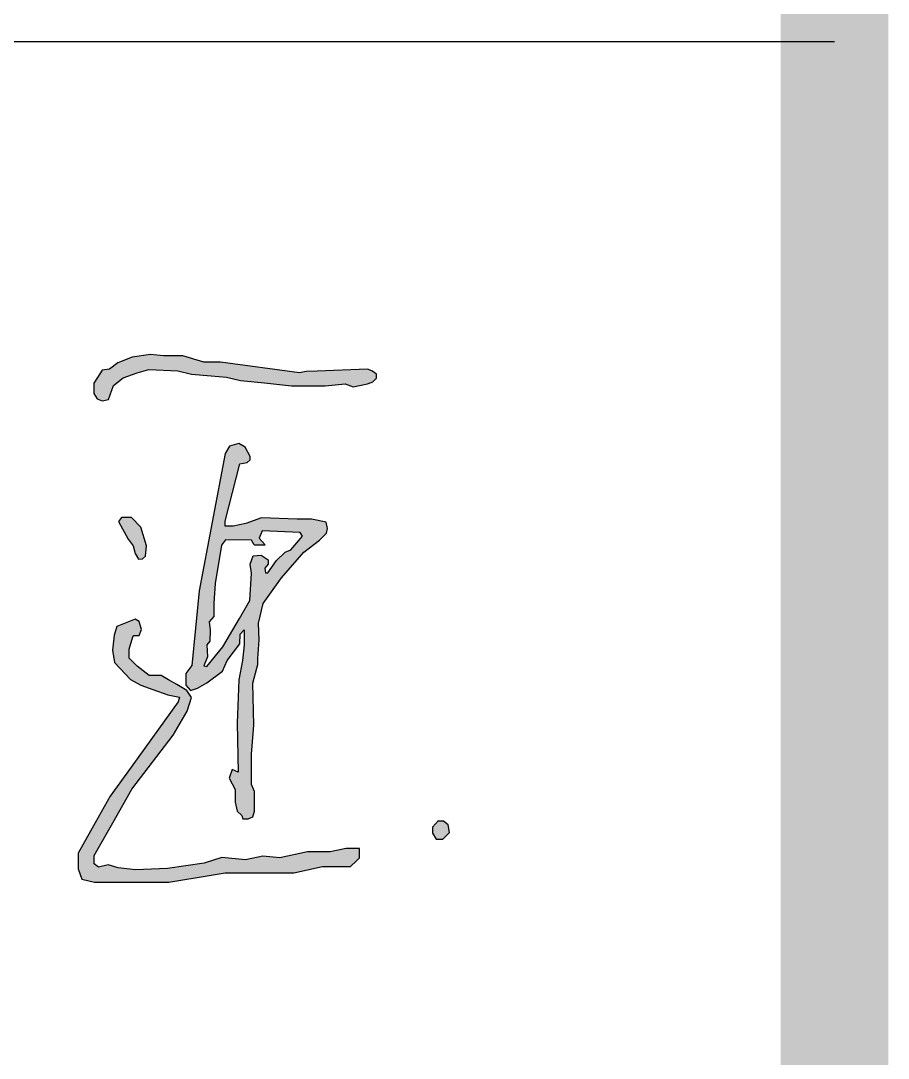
# Model space of a CAD drawing. Extents: x -417156 to 1571408, y 205758 to 1045562.
# Drawn here: x 920841 to 921647, y 1024882 to 1025845 of the extents above; entities that cross this region are included whole.
import ezdxf

# ---------------------------------------------------------------- set-up
doc = ezdxf.new("R2010")
doc.units = 0
doc.header["$LTSCALE"] = 1000
doc.header["$MEASUREMENT"] = 0
doc.layers.get('0').update_dxf_attribs({"linetype": 'CONTINUOUS'})
doc.layers.add('PUB_TITLE', color=4, linetype='CONTINUOUS')
doc.layers.add('TEL_TITLE', color=7, linetype='CONTINUOUS')

msp = doc.modelspace()

# ---------------------------------------------------------------- hatches: boundary and pattern name
h = msp.add_hatch(color=256)
h.paths.add_polyline_path([(920622.32, 1025365.02), (920626.81, 1025371.43), (920624.54, 1025376.68), (920624.59, 1025384.65), (920619.17, 1025389.43), (920613.73, 1025392.96), (920610.2, 1025392.96), (920607.27, 1025387.91), (920607.7, 1025382.38), (920610.49, 1025346.38), (920612.48, 1025338.49), (920611.38, 1025317.44), (920584.36, 1025312.85), (920565.16, 1025308.05), (920543.04, 1025299.48), (920522.06, 1025291.36), (920519.7, 1025287.29), (920521.31, 1025280.95), (920527.57, 1025277.73), (920535.96, 1025273.4), (920544.75, 1025266.19), (920547.81, 1025268.25), (920549.61, 1025274.99), (920541.58, 1025283.36), (920543.95, 1025287.15), (920560.95, 1025293.52), (920581.34, 1025297.97), (920610.33, 1025304.3), (920610.33, 1025262.75), (920608.83, 1025259.99), (920603.53, 1025264.92), (920597.14, 1025264.92), (920582.94, 1025260.55), (920575.67, 1025249.28), (920565.94, 1025234.2), (920563.46, 1025214.77), (920559.71, 1025185.42), (920562.95, 1025169.47), (920575.67, 1025162.08), (920595.34, 1025159.53), (920604.13, 1025163.92), (920597.56, 1025038.76), (920591.6, 1024992.33), (920593.94, 1024986.22), (920595.82, 1024981.3), (920604.44, 1024981.3), (920610.19, 1024992.22), (920611.24, 1025024.37), (920616.01, 1025170.85), (920630.46, 1025179.69), (920671.24, 1025214.85), (920684.73, 1025231.81), (920684.74, 1025235.79), (920678.07, 1025232.58), (920646.54, 1025205.04), (920633.92, 1025195.23), (920618.51, 1025187.76), (920623.22, 1025306.22), (920632.48, 1025307), (920656.82, 1025313.16), (920688.07, 1025321.07), (920700.15, 1025328.15), (920700.15, 1025333.98), (920692.33, 1025340.16), (920679.53, 1025338.35), (920660.36, 1025335.64), (920649.74, 1025335.64), (920643.01, 1025338.41), (920638.86, 1025338.41), (920638.04, 1025335.64), (920639.43, 1025332.63), (920650.33, 1025325.64), (920642.76, 1025322.87), (920625.54, 1025321.83), (920626.21, 1025337.97)])
h.paths.add_polyline_path([(920601.19, 1025251.94), (920605.87, 1025248.9), (920608.31, 1025244.22), (920604.65, 1025235.69), (920604.65, 1025212.73), (920605.87, 1025178.99), (920595.57, 1025174.4), (920592.26, 1025172.99), (920582.32, 1025174.4), (920577.55, 1025177.03), (920576.2, 1025183.63), (920574.39, 1025192.45), (920576.99, 1025209.88), (920581.06, 1025230.81), (920589.19, 1025247.47)], flags=16)
h.paths.add_polyline_path([(920778.8, 1025411.86), (920771.5, 1025416.06), (920759.74, 1025417.59), (920728.94, 1025421.61), (920714.23, 1025423.52), (920707.2, 1025419.85), (920702.73, 1025412.5), (920699.69, 1025403.4), (920699.69, 1025391.74), (920701.28, 1025383.08), (920704.24, 1025376.49), (920709.05, 1025375.69), (920709.05, 1025385.84), (920709.05, 1025394.48), (920712.42, 1025404.36), (920719.33, 1025407.84), (920748.13, 1025404.69), (920768.68, 1025402.45), (920775.75, 1025397.51), (920781.59, 1025397.51), (920785.52, 1025400.77), (920783.84, 1025407.84)])
h.paths.add_polyline_path([(920704.89, 1025273.04), (920710.05, 1025288.28), (920720.14, 1025303.29), (920725.07, 1025315.61), (920721.26, 1025323.39), (920716.23, 1025323.39), (920703.73, 1025309.11), (920694.3, 1025284.14), (920684.09, 1025257.13), (920682.69, 1025234.8), (920684.74, 1025235.79), (920684.73, 1025231.81), (920681.35, 1025227.56), (920681.67, 1025212.54), (920674.5, 1025166.28), (920674.5, 1025156.31), (920669.3, 1025124.23), (920671, 1025118.75), (920674.7, 1025113.07), (920680.39, 1025113.07), (920688.08, 1025119.04), (920686.03, 1025127.79), (920691.52, 1025137.98), (920695.14, 1025154.11), (920697.21, 1025166.13), (920699.1, 1025164.9), (920699.1, 1025161.33), (920699.7, 1025160.2), (920707.44, 1025145.54), (920721.17, 1025132.42), (920732.66, 1025135.05), (920746.85, 1025149.72), (920757.56, 1025178.09), (920761.79, 1025199.73), (920759.12, 1025231.44), (920783.26, 1025250.47), (920804.47, 1025270.74), (920812.38, 1025279.18), (920808.7, 1025281.6), (920786.86, 1025266.73), (920759.93, 1025246.63), (920758.91, 1025250.33), (920748.7, 1025287.36), (920742.55, 1025298.12), (920733.74, 1025302.73), (920724.09, 1025292.95), (920715.56, 1025276.46), (920705.01, 1025250.06), (920702.56, 1025241.18), (920696.83, 1025220.36), (920696.83, 1025211), (920695.13, 1025201.22), (920690.13, 1025169.89), (920688.23, 1025160.77), (920684.8, 1025160.77), (920691.43, 1025196.75), (920695.87, 1025231.85), (920700.18, 1025251.54)])
h.paths.add_polyline_path([(920716.67, 1025263.35), (920722.73, 1025274.7), (920728.4, 1025285.35), (920734.35, 1025286.1), (920741.02, 1025262.8), (920746.09, 1025235.82), (920716.96, 1025214.77), (920704.66, 1025203.69), (920703.83, 1025199), (920703.12, 1025194.98), (920700.13, 1025194.73), (920702.85, 1025213.01), (920705.93, 1025225.73), (920707.64, 1025239.51), (920710.7, 1025252.13)], flags=16)
h.paths.add_polyline_path([(920744.32, 1025218.27), (920746.5, 1025216.83), (920747.18, 1025211.72), (920747.18, 1025193.23), (920744.67, 1025184.89), (920737.93, 1025162.46), (920728.88, 1025149.46), (920724.1, 1025148.08), (920719.28, 1025148.08), (920713.26, 1025161.1), (920708.66, 1025171.08), (920711.13, 1025183.55), (920717.46, 1025194.08), (920730.32, 1025205.66)], flags=16)
h.paths.add_polyline_path([(920960.02, 1025521.32), (920986.85, 1025519.88), (920999.42, 1025516.74), (921017.8, 1025515.17), (921032.09, 1025513.94), (921045.11, 1025510.97), (921067.27, 1025508.68), (921092.47, 1025506.08), (921123.77, 1025506.08), (921142.24, 1025508.03), (921149.63, 1025505.21), (921163.1, 1025508.03), (921167.9, 1025509.78), (921171.44, 1025513.1), (921171.44, 1025516.96), (921167.04, 1025520.07), (921163.18, 1025521.46), (921116.34, 1025519.6), (921106.07, 1025519.2), (921099.91, 1025518.1), (921026.4, 1025527.86), (921010.97, 1025527.86), (920991.54, 1025533.72), (920973.64, 1025533.72), (920961.62, 1025535.08), (920944.41, 1025532.5), (920931.16, 1025527.47), (920923.39, 1025521.39), (920916.65, 1025520.51), (920912.28, 1025513.8), (920908.74, 1025508.5), (920908.74, 1025499.01), (920911.94, 1025494.1), (920916.64, 1025492.02), (920922.52, 1025493.49), (920927.17, 1025506.21), (920936.23, 1025513.31), (920948.96, 1025518.2)])
h.paths.add_polyline_path([(920952.61, 1025374.87), (920943.94, 1025383.87), (920934.59, 1025383.87), (920931.86, 1025380.08), (920940.84, 1025363.65), (920945.37, 1025357.45), (920947.22, 1025350.4), (920950.23, 1025345.15), (920953.96, 1025345.49), (920956.85, 1025348.04), (920957.87, 1025357.55)])
h.paths.add_polyline_path([(921044.48, 1025433.51), (921051.41, 1025434.77), (921054.06, 1025437.19), (921054.2, 1025440.39), (921049.4, 1025449.24), (921043.43, 1025452.41), (921034.96, 1025450.06), (921030.86, 1025443.31), (921006.62, 1025315.82), (920999.96, 1025246.37), (920994.36, 1025239.02), (920994.36, 1025228.24), (920998.77, 1025223.37), (921005.03, 1025225.34), (921013.97, 1025230.21), (921028.47, 1025241.11), (921032.64, 1025251.08), (921044.57, 1025266.46), (921044.86, 1025275.44), (921048.6, 1025279.64), (921048.6, 1025265.49), (921046.96, 1025250.97), (921043.63, 1025233.15), (921042.02, 1025192.93), (921043, 1025147.31), (921037.41, 1025149.79), (921034.51, 1025141.93), (921040.1, 1025131.37), (921040.1, 1025119.58), (921041.89, 1025111.06), (921046.2, 1025107.11), (921047.28, 1025104.1), (921052.3, 1025104.1), (921056.54, 1025105.96), (921058.2, 1025111.27), (921057.98, 1025129.58), (921055.17, 1025136.08), (921055.17, 1025164.22), (921057.44, 1025191.02), (921056.54, 1025229.99), (921060.21, 1025243.91), (921061.07, 1025247.2), (921061.07, 1025253.07), (921062.35, 1025270.2), (921061.88, 1025285.79), (921066.27, 1025303.88), (921083.29, 1025327.83), (921103.97, 1025351.5), (921118.6, 1025362.65), (921125.04, 1025369.22), (921125.87, 1025373.74), (921124.71, 1025379.53), (921111.06, 1025382.26), (921097.6, 1025382.26), (921064.52, 1025383.51), (921050.15, 1025378.17), (921038.31, 1025375.84), (921030.71, 1025375.84), (921030.71, 1025380.49)])
h.paths.add_polyline_path([(921031.04, 1025363.14), (921055.17, 1025362.76), (921057.71, 1025358.44), (921060.38, 1025358.44), (921068.12, 1025358.43), (921062.54, 1025364.53), (921065.2, 1025371.51), (921100.63, 1025369.74), (921102.74, 1025366.51), (921091.68, 1025353.92), (921086.54, 1025351.6), (921078.65, 1025343.89), (921070.4, 1025332.54), (921068.39, 1025332.54), (921067.62, 1025336.78), (921070.67, 1025340.44), (921070.67, 1025344.51), (921064.36, 1025348.78), (921056.85, 1025348.1), (921053.95, 1025340.53), (921055.24, 1025331.99), (921053.6, 1025306.67), (921044.12, 1025290.2), (921028.8, 1025263.62), (921013.97, 1025245.42), (921011.07, 1025246.23), (921014.31, 1025254.43), (921013.87, 1025265.67), (921016.59, 1025269.02), (921016.85, 1025279.29), (921016.03, 1025286.88), (921020.35, 1025291.94), (921020.35, 1025304.41), (921021.65, 1025322.61), (921027.49, 1025358.19)], flags=16)
h.paths.add_polyline_path([(920948.99, 1025245.68), (920941.67, 1025253.3), (920941.67, 1025261.51), (920945.05, 1025273.14), (920946.12, 1025274.42), (920951.08, 1025274.42), (920953.22, 1025279.91), (920950.94, 1025287.13), (920947.19, 1025289.4), (920930.19, 1025282.58), (920927.64, 1025274.69), (920926.17, 1025260.64), (920928.04, 1025249.13), (920942.91, 1025233.4), (920952.42, 1025228.31), (920963.67, 1025224.3), (920977.59, 1025219.33), (920988.3, 1025217.08), (920987.12, 1025212.66), (920943.55, 1025152.18), (920923.98, 1025125.01), (920910.14, 1025100.24), (920894.46, 1025072.18), (920894.46, 1025057.76), (920897.65, 1025048.16), (920909.42, 1025045.28), (920929.83, 1025045.28), (920955.77, 1025045.28), (920978.58, 1025045.28), (921017.73, 1025051.76), (921030.82, 1025053.93), (921058.42, 1025053.93), (921094.69, 1025053.93), (921121.11, 1025059.88), (921147.28, 1025059.88), (921152.81, 1025065.16), (921155.63, 1025067.86), (921155.63, 1025076.44), (921143.2, 1025076.44), (921128.31, 1025073.32), (921107.18, 1025073.32), (921081.72, 1025067.8), (921065.98, 1025069.48), (921049.86, 1025066.16), (921027.8, 1025068.05), (921011.44, 1025063.08), (920977.22, 1025058), (920947.71, 1025056.85), (920931.56, 1025058.75), (920922.3, 1025061.27), (920913.14, 1025059.28), (920909.25, 1025062.43), (920909.25, 1025070.21), (920926.5, 1025100.46), (920944.25, 1025131.59), (920982.5, 1025181.81), (920995.61, 1025204.06), (920999.5, 1025216.75), (920995.31, 1025223.29), (920985.9, 1025228.66), (920978.35, 1025232.97), (920971.3, 1025237), (920960.35, 1025237)])
h.paths.add_polyline_path([(921238.02, 1025098.62), (921233.66, 1025101.96), (921228.36, 1025101.96), (921223.55, 1025096.4), (921223.55, 1025090.84), (921226.8, 1025085.37), (921233.1, 1025085.37), (921239.32, 1025091.4)])
h = msp.add_hatch(color=250)
h.paths.add_polyline_path([(921026.4, 1025527.86), (921010.97, 1025527.86), (920991.54, 1025533.72), (920973.64, 1025533.72), (920961.62, 1025535.08), (920944.41, 1025532.5), (920931.16, 1025527.47), (920923.39, 1025521.39), (920916.65, 1025520.51), (920912.28, 1025513.8), (920908.74, 1025508.5), (920908.74, 1025499.01), (920911.94, 1025494.1), (920916.64, 1025492.02), (920922.52, 1025493.49), (920927.17, 1025506.21), (920936.23, 1025513.31), (920948.96, 1025518.2), (920960.02, 1025521.32), (920986.85, 1025519.88), (920999.42, 1025516.74), (921017.8, 1025515.17), (921032.09, 1025513.94), (921045.11, 1025510.97), (921067.27, 1025508.68), (921092.47, 1025506.08), (921123.77, 1025506.08), (921142.24, 1025508.03), (921149.63, 1025505.21), (921163.1, 1025508.03), (921167.9, 1025509.78), (921171.44, 1025513.1), (921171.44, 1025516.96), (921167.04, 1025520.07), (921163.18, 1025521.46), (921116.34, 1025519.6), (921106.07, 1025519.2), (921099.91, 1025518.1)])
h.paths.add_polyline_path([(921051.41, 1025434.77), (921054.06, 1025437.19), (921054.2, 1025440.39), (921049.4, 1025449.24), (921043.43, 1025452.41), (921034.96, 1025450.06), (921030.86, 1025443.31), (921006.62, 1025315.82), (920999.96, 1025246.37), (920994.36, 1025239.02), (920994.36, 1025228.24), (920998.77, 1025223.37), (921005.03, 1025225.34), (921013.97, 1025230.21), (921028.47, 1025241.11), (921032.64, 1025251.08), (921044.57, 1025266.46), (921044.86, 1025275.44), (921048.6, 1025279.64), (921048.6, 1025265.49), (921046.96, 1025250.97), (921043.63, 1025233.15), (921042.02, 1025192.93), (921043, 1025147.31), (921037.41, 1025149.79), (921034.51, 1025141.93), (921040.1, 1025131.37), (921040.1, 1025119.58), (921041.89, 1025111.06), (921046.2, 1025107.11), (921047.28, 1025104.1), (921052.3, 1025104.1), (921056.54, 1025105.96), (921058.2, 1025111.27), (921057.98, 1025129.58), (921055.17, 1025136.08), (921055.17, 1025164.22), (921057.44, 1025191.02), (921056.54, 1025229.99), (921060.21, 1025243.91), (921061.07, 1025247.2), (921061.07, 1025253.07), (921062.35, 1025270.2), (921061.88, 1025285.79), (921066.27, 1025303.88), (921083.29, 1025327.83), (921103.97, 1025351.5), (921118.6, 1025362.65), (921125.04, 1025369.22), (921125.87, 1025373.74), (921124.71, 1025379.53), (921111.06, 1025382.26), (921097.6, 1025382.26), (921064.52, 1025383.51), (921050.15, 1025378.17), (921038.31, 1025375.84), (921030.71, 1025375.84), (921030.71, 1025380.49), (921044.48, 1025433.51)])
h.paths.add_polyline_path([(921065.2, 1025371.51), (921100.63, 1025369.74), (921102.74, 1025366.51), (921091.68, 1025353.92), (921086.54, 1025351.6), (921078.65, 1025343.89), (921070.4, 1025332.54), (921068.39, 1025332.54), (921067.62, 1025336.78), (921070.67, 1025340.44), (921070.67, 1025344.51), (921064.36, 1025348.78), (921056.85, 1025348.1), (921053.95, 1025340.53), (921055.24, 1025331.99), (921053.6, 1025306.67), (921044.12, 1025290.2), (921028.8, 1025263.62), (921013.97, 1025245.42), (921011.07, 1025246.23), (921014.31, 1025254.43), (921013.87, 1025265.67), (921016.59, 1025269.02), (921016.85, 1025279.29), (921016.03, 1025286.88), (921020.35, 1025291.94), (921020.35, 1025304.41), (921021.65, 1025322.61), (921027.49, 1025358.19), (921031.04, 1025363.14), (921055.17, 1025362.76), (921057.71, 1025358.44), (921060.38, 1025358.44), (921068.12, 1025358.43), (921062.54, 1025364.53)], flags=16)
h.paths.add_polyline_path([(920945.05, 1025273.14), (920946.12, 1025274.42), (920951.08, 1025274.42), (920953.22, 1025279.91), (920950.94, 1025287.13), (920947.19, 1025289.4), (920930.19, 1025282.58), (920927.64, 1025274.69), (920926.17, 1025260.64), (920928.04, 1025249.13), (920942.91, 1025233.4), (920952.42, 1025228.31), (920963.67, 1025224.3), (920977.59, 1025219.33), (920988.3, 1025217.08), (920987.12, 1025212.66), (920943.55, 1025152.18), (920923.98, 1025125.01), (920910.14, 1025100.24), (920894.46, 1025072.18), (920894.46, 1025057.76), (920897.65, 1025048.16), (920909.42, 1025045.28), (920929.83, 1025045.28), (920955.77, 1025045.28), (920978.58, 1025045.28), (921017.73, 1025051.76), (921030.82, 1025053.93), (921058.42, 1025053.93), (921094.69, 1025053.93), (921121.11, 1025059.88), (921147.28, 1025059.88), (921152.81, 1025065.16), (921155.63, 1025067.86), (921155.63, 1025076.44), (921143.2, 1025076.44), (921128.31, 1025073.32), (921107.18, 1025073.32), (921081.72, 1025067.8), (921065.98, 1025069.48), (921049.86, 1025066.16), (921027.8, 1025068.05), (921011.44, 1025063.08), (920977.22, 1025058), (920947.71, 1025056.85), (920931.56, 1025058.75), (920922.3, 1025061.27), (920913.14, 1025059.28), (920909.25, 1025062.43), (920909.25, 1025070.21), (920926.5, 1025100.46), (920944.25, 1025131.59), (920982.5, 1025181.81), (920995.61, 1025204.06), (920999.5, 1025216.75), (920995.31, 1025223.29), (920985.9, 1025228.66), (920978.35, 1025232.97), (920971.3, 1025237), (920960.35, 1025237), (920948.99, 1025245.68), (920941.67, 1025253.3), (920941.67, 1025261.51)])
h.paths.add_polyline_path([(920952.61, 1025374.87), (920943.94, 1025383.87), (920934.59, 1025383.87), (920931.86, 1025380.08), (920940.84, 1025363.65), (920945.37, 1025357.45), (920947.22, 1025350.4), (920950.23, 1025345.15), (920953.96, 1025345.49), (920956.85, 1025348.04), (920957.87, 1025357.55)])
h = msp.add_hatch(color=256)
h.paths.add_polyline_path([(920948.96, 1025518.2), (920960.02, 1025521.32), (920986.85, 1025519.88), (920999.42, 1025516.74), (921017.8, 1025515.17), (921032.09, 1025513.94), (921045.11, 1025510.97), (921067.27, 1025508.68), (921092.47, 1025506.08), (921123.77, 1025506.08), (921142.24, 1025508.03), (921149.63, 1025505.21), (921163.1, 1025508.03), (921167.9, 1025509.78), (921171.44, 1025513.1), (921171.44, 1025516.96), (921167.04, 1025520.07), (921163.18, 1025521.46), (921116.34, 1025519.6), (921106.07, 1025519.2), (921099.91, 1025518.1), (921026.4, 1025527.86), (921010.97, 1025527.86), (920991.54, 1025533.72), (920973.64, 1025533.72), (920961.62, 1025535.08), (920944.41, 1025532.5), (920931.16, 1025527.47), (920923.39, 1025521.39), (920916.65, 1025520.51), (920912.28, 1025513.8), (920908.74, 1025508.5), (920908.74, 1025499.01), (920911.94, 1025494.1), (920916.64, 1025492.02), (920922.52, 1025493.49), (920927.17, 1025506.21), (920936.23, 1025513.31)])
h.paths.add_polyline_path([(920952.61, 1025374.87), (920943.94, 1025383.87), (920934.59, 1025383.87), (920931.86, 1025380.08), (920940.84, 1025363.65), (920945.37, 1025357.45), (920947.22, 1025350.4), (920950.23, 1025345.15), (920953.96, 1025345.49), (920956.85, 1025348.04), (920957.87, 1025357.55)])
h.paths.add_polyline_path([(921044.48, 1025433.51), (921051.41, 1025434.77), (921054.06, 1025437.19), (921054.2, 1025440.39), (921049.4, 1025449.24), (921043.43, 1025452.41), (921034.96, 1025450.06), (921030.86, 1025443.31), (921006.62, 1025315.82), (920999.96, 1025246.37), (920994.36, 1025239.02), (920994.36, 1025228.24), (920998.77, 1025223.37), (921005.03, 1025225.34), (921013.97, 1025230.21), (921028.47, 1025241.11), (921032.64, 1025251.08), (921044.57, 1025266.46), (921044.86, 1025275.44), (921048.6, 1025279.64), (921048.6, 1025265.49), (921046.96, 1025250.97), (921043.63, 1025233.15), (921042.02, 1025192.93), (921043, 1025147.31), (921037.41, 1025149.79), (921034.51, 1025141.93), (921040.1, 1025131.37), (921040.1, 1025119.58), (921041.89, 1025111.06), (921046.2, 1025107.11), (921047.28, 1025104.1), (921052.3, 1025104.1), (921056.54, 1025105.96), (921058.2, 1025111.27), (921057.98, 1025129.58), (921055.17, 1025136.08), (921055.17, 1025164.22), (921057.44, 1025191.02), (921056.54, 1025229.99), (921060.21, 1025243.91), (921061.07, 1025247.2), (921061.07, 1025253.07), (921062.35, 1025270.2), (921061.88, 1025285.79), (921066.27, 1025303.88), (921083.29, 1025327.83), (921103.97, 1025351.5), (921118.6, 1025362.65), (921125.04, 1025369.22), (921125.87, 1025373.74), (921124.71, 1025379.53), (921111.06, 1025382.26), (921097.6, 1025382.26), (921064.52, 1025383.51), (921050.15, 1025378.17), (921038.31, 1025375.84), (921030.71, 1025375.84), (921030.71, 1025380.49)])
h.paths.add_polyline_path([(921031.04, 1025363.14), (921055.17, 1025362.76), (921057.71, 1025358.44), (921060.38, 1025358.44), (921068.12, 1025358.43), (921062.54, 1025364.53), (921065.2, 1025371.51), (921100.63, 1025369.74), (921102.74, 1025366.51), (921091.68, 1025353.92), (921086.54, 1025351.6), (921078.65, 1025343.89), (921070.4, 1025332.54), (921068.39, 1025332.54), (921067.62, 1025336.78), (921070.67, 1025340.44), (921070.67, 1025344.51), (921064.36, 1025348.78), (921056.85, 1025348.1), (921053.95, 1025340.53), (921055.24, 1025331.99), (921053.6, 1025306.67), (921044.12, 1025290.2), (921028.8, 1025263.62), (921013.97, 1025245.42), (921011.07, 1025246.23), (921014.31, 1025254.43), (921013.87, 1025265.67), (921016.59, 1025269.02), (921016.85, 1025279.29), (921016.03, 1025286.88), (921020.35, 1025291.94), (921020.35, 1025304.41), (921021.65, 1025322.61), (921027.49, 1025358.19)], flags=16)
h.paths.add_polyline_path([(920941.67, 1025261.51), (920945.05, 1025273.14), (920946.12, 1025274.42), (920951.08, 1025274.42), (920953.22, 1025279.91), (920950.94, 1025287.13), (920947.19, 1025289.4), (920930.19, 1025282.58), (920927.64, 1025274.69), (920926.17, 1025260.64), (920928.04, 1025249.13), (920942.91, 1025233.4), (920952.42, 1025228.31), (920963.67, 1025224.3), (920977.59, 1025219.33), (920988.3, 1025217.08), (920987.12, 1025212.66), (920943.55, 1025152.18), (920923.98, 1025125.01), (920910.14, 1025100.24), (920894.46, 1025072.18), (920894.46, 1025057.76), (920897.65, 1025048.16), (920909.42, 1025045.28), (920929.83, 1025045.28), (920955.77, 1025045.28), (920978.58, 1025045.28), (921017.73, 1025051.76), (921030.82, 1025053.93), (921058.42, 1025053.93), (921094.69, 1025053.93), (921121.11, 1025059.88), (921147.28, 1025059.88), (921152.81, 1025065.16), (921155.63, 1025067.86), (921155.63, 1025076.44), (921143.2, 1025076.44), (921128.31, 1025073.32), (921107.18, 1025073.32), (921081.72, 1025067.8), (921065.98, 1025069.48), (921049.86, 1025066.16), (921027.8, 1025068.05), (921011.44, 1025063.08), (920977.22, 1025058), (920947.71, 1025056.85), (920931.56, 1025058.75), (920922.3, 1025061.27), (920913.14, 1025059.28), (920909.25, 1025062.43), (920909.25, 1025070.21), (920926.5, 1025100.46), (920944.25, 1025131.59), (920982.5, 1025181.81), (920995.61, 1025204.06), (920999.5, 1025216.75), (920995.31, 1025223.29), (920985.9, 1025228.66), (920978.35, 1025232.97), (920971.3, 1025237), (920960.35, 1025237), (920948.99, 1025245.68), (920941.67, 1025253.3)])
for color, points in [(250, [(921238.02, 1025098.62), (921233.66, 1025101.96), (921228.36, 1025101.96), (921223.55, 1025096.4), (921223.55, 1025090.84), (921226.8, 1025085.37), (921233.1, 1025085.37), (921239.32, 1025091.4)]), (256, [(921233.66, 1025101.96), (921228.36, 1025101.96), (921223.55, 1025096.4), (921223.55, 1025090.84), (921226.8, 1025085.37), (921233.1, 1025085.37), (921239.32, 1025091.4), (921238.02, 1025098.62)])]:
    msp.add_hatch(color=color).paths.add_polyline_path(points)

# ---------------------------------------------------------------- linework, layer by layer
for p, q in [((920931.16, 1025527.47), (920923.39, 1025521.39)), ((920944.41, 1025532.5), (920931.16, 1025527.47)), ((920961.62, 1025535.08), (920944.41, 1025532.5)), ((920973.64, 1025533.72), (920961.62, 1025535.08)), ((920991.54, 1025533.72), (920973.64, 1025533.72)), ((921010.97, 1025527.86), (920991.54, 1025533.72)), ((921026.4, 1025527.86), (921010.97, 1025527.86)), ((921099.91, 1025518.1), (921026.4, 1025527.86)), ((920916.65, 1025520.51), (920912.28, 1025513.8)), ((920923.39, 1025521.39), (920916.65, 1025520.51)), ((920936.23, 1025513.31), (920948.96, 1025518.2)), ((920948.96, 1025518.2), (920960.02, 1025521.32)), ((920960.02, 1025521.32), (920986.85, 1025519.88)), ((920986.85, 1025519.88), (920999.42, 1025516.74)), ((921106.07, 1025519.2), (921099.91, 1025518.1)), ((921116.34, 1025519.6), (921106.07, 1025519.2)), ((921163.18, 1025521.46), (921116.34, 1025519.6)), ((921167.04, 1025520.07), (921163.18, 1025521.46)), ((921171.44, 1025516.96), (921167.04, 1025520.07)), ((921171.44, 1025513.1), (921171.44, 1025516.96)), ((920912.28, 1025513.8), (920908.74, 1025508.5)), ((920908.74, 1025508.5), (920908.74, 1025499.01)), ((920927.17, 1025506.21), (920936.23, 1025513.31)), ((920999.42, 1025516.74), (921017.8, 1025515.17)), ((921017.8, 1025515.17), (921032.09, 1025513.94)), ((921032.09, 1025513.94), (921045.11, 1025510.97)), ((921045.11, 1025510.97), (921067.27, 1025508.68)), ((921067.27, 1025508.68), (921092.47, 1025506.08)), ((921123.77, 1025506.08), (921142.24, 1025508.03)), ((921142.24, 1025508.03), (921149.63, 1025505.21)), ((921149.63, 1025505.21), (921163.1, 1025508.03)), ((921163.1, 1025508.03), (921167.9, 1025509.78)), ((921167.9, 1025509.78), (921171.44, 1025513.1)), ((920908.74, 1025499.01), (920911.94, 1025494.1)), ((920922.52, 1025493.49), (920927.17, 1025506.21)), ((921092.47, 1025506.08), (921123.77, 1025506.08)), ((920911.94, 1025494.1), (920916.64, 1025492.02)), ((920916.64, 1025492.02), (920922.52, 1025493.49)), ((921034.96, 1025450.06), (921030.86, 1025443.31)), ((921043.43, 1025452.41), (921034.96, 1025450.06)), ((921049.4, 1025449.24), (921043.43, 1025452.41)), ((921030.86, 1025443.31), (921006.62, 1025315.82)), ((921054.2, 1025440.39), (921049.4, 1025449.24)), ((921054.06, 1025437.19), (921054.2, 1025440.39)), ((921030.71, 1025380.49), (921044.48, 1025433.51)), ((921044.48, 1025433.51), (921051.41, 1025434.77)), ((921051.41, 1025434.77), (921054.06, 1025437.19)), ((920934.59, 1025383.87), (920931.86, 1025380.08)), ((920943.94, 1025383.87), (920934.59, 1025383.87)), ((920952.61, 1025374.87), (920943.94, 1025383.87)), ((921064.52, 1025383.51), (921050.15, 1025378.17)), ((921097.6, 1025382.26), (921064.52, 1025383.51)), ((921111.06, 1025382.26), (921097.6, 1025382.26)), ((921124.71, 1025379.53), (921111.06, 1025382.26)), ((920931.86, 1025380.08), (920940.84, 1025363.65)), ((920957.87, 1025357.55), (920952.61, 1025374.87)), ((921030.71, 1025375.84), (921030.71, 1025380.49)), ((921038.31, 1025375.84), (921030.71, 1025375.84)), ((921050.15, 1025378.17), (921038.31, 1025375.84)), ((921125.87, 1025373.74), (921124.71, 1025379.53)), ((921125.04, 1025369.22), (921125.87, 1025373.74)), ((920940.84, 1025363.65), (920945.37, 1025357.45)), ((921031.04, 1025363.14), (921027.49, 1025358.19)), ((921055.17, 1025362.76), (921031.04, 1025363.14)), ((921065.2, 1025371.51), (921062.54, 1025364.53)), ((921068.12, 1025358.43), (921062.54, 1025364.53)), ((921100.63, 1025369.74), (921065.2, 1025371.51)), ((921091.68, 1025353.92), (921102.74, 1025366.51)), ((921102.74, 1025366.51), (921100.63, 1025369.74)), ((921118.6, 1025362.65), (921125.04, 1025369.22)), ((920945.37, 1025357.45), (920947.22, 1025350.4)), ((920956.85, 1025348.04), (920957.87, 1025357.55)), ((921027.49, 1025358.19), (921021.65, 1025322.61)), ((921057.71, 1025358.44), (921055.17, 1025362.76)), ((921057.71, 1025358.44), (921060.38, 1025358.44)), ((921060.38, 1025358.44), (921068.12, 1025358.43)), ((921086.54, 1025351.6), (921091.68, 1025353.92)), ((921103.97, 1025351.5), (921118.6, 1025362.65)), ((920947.22, 1025350.4), (920950.23, 1025345.15)), ((920950.23, 1025345.15), (920953.96, 1025345.49)), ((920953.96, 1025345.49), (920956.85, 1025348.04)), ((921053.95, 1025340.53), (921056.85, 1025348.1)), ((921056.85, 1025348.1), (921064.36, 1025348.78)), ((921064.36, 1025348.78), (921070.67, 1025344.51)), ((921070.4, 1025332.54), (921078.65, 1025343.89)), ((921070.67, 1025344.51), (921070.67, 1025340.44)), ((921078.65, 1025343.89), (921086.54, 1025351.6)), ((921083.29, 1025327.83), (921103.97, 1025351.5)), ((921055.24, 1025331.99), (921053.95, 1025340.53)), ((921070.67, 1025340.44), (921067.62, 1025336.78)), ((921067.62, 1025336.78), (921068.39, 1025332.54)), ((921053.6, 1025306.67), (921055.24, 1025331.99)), ((921066.27, 1025303.88), (921083.29, 1025327.83)), ((921068.39, 1025332.54), (921070.4, 1025332.54)), ((921006.62, 1025315.82), (920999.96, 1025246.37)), ((921021.65, 1025322.61), (921020.35, 1025304.41)), ((921044.12, 1025290.2), (921053.6, 1025306.67)), ((921020.35, 1025304.41), (921020.35, 1025291.94)), ((921061.88, 1025285.79), (921066.27, 1025303.88)), ((920947.19, 1025289.4), (920930.19, 1025282.58)), ((920950.94, 1025287.13), (920947.19, 1025289.4)), ((920953.22, 1025279.91), (920950.94, 1025287.13)), ((921020.35, 1025291.94), (921016.03, 1025286.88)), ((921016.03, 1025286.88), (921016.85, 1025279.29)), ((921028.8, 1025263.62), (921044.12, 1025290.2)), ((921062.35, 1025270.2), (921061.88, 1025285.79)), ((920930.19, 1025282.58), (920927.64, 1025274.69)), ((920951.08, 1025274.42), (920953.22, 1025279.91)), ((921016.85, 1025279.29), (921016.59, 1025269.02)), ((921044.86, 1025275.44), (921048.6, 1025279.64)), ((921048.6, 1025279.64), (921048.6, 1025265.49)), ((920927.64, 1025274.69), (920926.17, 1025260.64)), ((920941.67, 1025261.51), (920945.05, 1025273.14)), ((920945.05, 1025273.14), (920946.12, 1025274.42)), ((920946.12, 1025274.42), (920951.08, 1025274.42)), ((921016.59, 1025269.02), (921013.87, 1025265.67)), ((921044.57, 1025266.46), (921044.86, 1025275.44)), ((921061.07, 1025253.07), (921062.35, 1025270.2)), ((920926.17, 1025260.64), (920928.04, 1025249.13)), ((920941.67, 1025253.3), (920941.67, 1025261.51)), ((921013.87, 1025265.67), (921014.31, 1025254.43)), ((921013.97, 1025245.42), (921028.8, 1025263.62)), ((921032.64, 1025251.08), (921044.57, 1025266.46)), ((921048.6, 1025265.49), (921046.96, 1025250.97)), ((920928.04, 1025249.13), (920942.91, 1025233.4)), ((920948.99, 1025245.68), (920941.67, 1025253.3)), ((921014.31, 1025254.43), (921011.07, 1025246.23)), ((921028.47, 1025241.11), (921032.64, 1025251.08)), ((921046.96, 1025250.97), (921043.63, 1025233.15)), ((921061.07, 1025247.2), (921061.07, 1025253.07)), ((920960.35, 1025237), (920948.99, 1025245.68)), ((920999.96, 1025246.37), (920994.36, 1025239.02)), ((920994.36, 1025239.02), (920994.36, 1025228.24)), ((921011.07, 1025246.23), (921013.97, 1025245.42)), ((921013.97, 1025230.21), (921028.47, 1025241.11)), ((921056.54, 1025229.99), (921060.21, 1025243.91)), ((921060.21, 1025243.91), (921061.07, 1025247.2)), ((920942.91, 1025233.4), (920952.42, 1025228.31)), ((920952.42, 1025228.31), (920963.67, 1025224.3)), ((920971.3, 1025237), (920960.35, 1025237)), ((920978.35, 1025232.97), (920971.3, 1025237)), ((920985.9, 1025228.66), (920978.35, 1025232.97)), ((920995.31, 1025223.29), (920985.9, 1025228.66)), ((920994.36, 1025228.24), (920998.77, 1025223.37)), ((921005.03, 1025225.34), (921013.97, 1025230.21)), ((921043.63, 1025233.15), (921042.02, 1025192.93)), ((921057.44, 1025191.02), (921056.54, 1025229.99)), ((920963.67, 1025224.3), (920977.59, 1025219.33)), ((920977.59, 1025219.33), (920988.3, 1025217.08)), ((920999.5, 1025216.75), (920995.31, 1025223.29)), ((920998.77, 1025223.37), (921005.03, 1025225.34)), ((920987.12, 1025212.66), (920943.55, 1025152.18)), ((920988.3, 1025217.08), (920987.12, 1025212.66)), ((920995.61, 1025204.06), (920999.5, 1025216.75)), ((920982.5, 1025181.81), (920995.61, 1025204.06)), ((921042.02, 1025192.93), (921043, 1025147.31)), ((921055.17, 1025164.22), (921057.44, 1025191.02)), ((920944.25, 1025131.59), (920982.5, 1025181.81)), ((921055.17, 1025136.08), (921055.17, 1025164.22)), ((920943.55, 1025152.18), (920923.98, 1025125.01)), ((921037.41, 1025149.79), (921034.51, 1025141.93)), ((921034.51, 1025141.93), (921040.1, 1025131.37)), ((921043, 1025147.31), (921037.41, 1025149.79)), ((921057.98, 1025129.58), (921055.17, 1025136.08)), ((920923.98, 1025125.01), (920910.14, 1025100.24)), ((920926.5, 1025100.46), (920944.25, 1025131.59)), ((921040.1, 1025131.37), (921040.1, 1025119.58)), ((921058.2, 1025111.27), (921057.98, 1025129.58)), ((921040.1, 1025119.58), (921041.89, 1025111.06)), ((921041.89, 1025111.06), (921046.2, 1025107.11)), ((921046.2, 1025107.11), (921047.28, 1025104.1)), ((921047.28, 1025104.1), (921052.3, 1025104.1)), ((921052.3, 1025104.1), (921056.54, 1025105.96)), ((921056.54, 1025105.96), (921058.2, 1025111.27)), ((920910.14, 1025100.24), (920894.46, 1025072.18)), ((920909.25, 1025070.21), (920926.5, 1025100.46)), ((921228.84, 1025102.52), (921223.55, 1025096.4)), ((921223.55, 1025096.4), (921223.55, 1025090.84)), ((921233.66, 1025101.96), (921228.36, 1025101.96)), ((921238.02, 1025098.62), (921233.66, 1025101.96)), ((921239.32, 1025091.4), (921238.02, 1025098.62)), ((921223.55, 1025090.84), (921226.8, 1025085.37)), ((921226.8, 1025085.37), (921233.1, 1025085.37)), ((921233.1, 1025085.37), (921239.32, 1025091.4)), ((921143.2, 1025076.44), (921128.31, 1025073.32)), ((921155.63, 1025076.44), (921143.2, 1025076.44)), ((921155.63, 1025067.86), (921155.63, 1025076.44)), ((920894.46, 1025072.18), (920894.46, 1025057.76)), ((920909.25, 1025062.43), (920909.25, 1025070.21)), ((921027.8, 1025068.05), (921011.44, 1025063.08)), ((921049.86, 1025066.16), (921027.8, 1025068.05)), ((921065.98, 1025069.48), (921049.86, 1025066.16)), ((921081.72, 1025067.8), (921065.98, 1025069.48)), ((921107.18, 1025073.32), (921081.72, 1025067.8)), ((921128.31, 1025073.32), (921107.18, 1025073.32)), ((921147.28, 1025059.88), (921152.81, 1025065.16)), ((921152.81, 1025065.16), (921155.63, 1025067.86)), ((920894.46, 1025057.76), (920897.65, 1025048.16)), ((920913.14, 1025059.28), (920909.25, 1025062.43)), ((920922.3, 1025061.27), (920913.14, 1025059.28)), ((920931.56, 1025058.75), (920922.3, 1025061.27)), ((920947.71, 1025056.85), (920931.56, 1025058.75)), ((920977.22, 1025058), (920947.71, 1025056.85)), ((921011.44, 1025063.08), (920977.22, 1025058)), ((921094.69, 1025053.93), (921121.11, 1025059.88)), ((921121.11, 1025059.88), (921147.28, 1025059.88)), ((920897.65, 1025048.16), (920909.42, 1025045.28)), ((920909.42, 1025045.28), (920929.83, 1025045.28)), ((920929.83, 1025045.28), (920955.77, 1025045.28)), ((920955.77, 1025045.28), (920978.58, 1025045.28)), ((920978.58, 1025045.28), (921017.73, 1025051.76)), ((921017.73, 1025051.76), (921030.82, 1025053.93)), ((921030.82, 1025053.93), (921058.42, 1025053.93)), ((921058.42, 1025053.93), (921094.69, 1025053.93))]:
    msp.add_line(p, q)
at = {"layer": 'PUB_TITLE', "color": 4}
msp.add_line((916096.72, 1025825.68), (921596.72, 1025825.68), dxfattribs=at)
at = {"layer": 'TEL_TITLE', "const_width": 100}
msp.add_lwpolyline([(865696.72, 1004561.61), (921596.72, 1004561.61), (921596.72, 1044561.61), (865696.72, 1044561.61)], close=True, dxfattribs=at)

doc.saveas('drawing.dxf')
